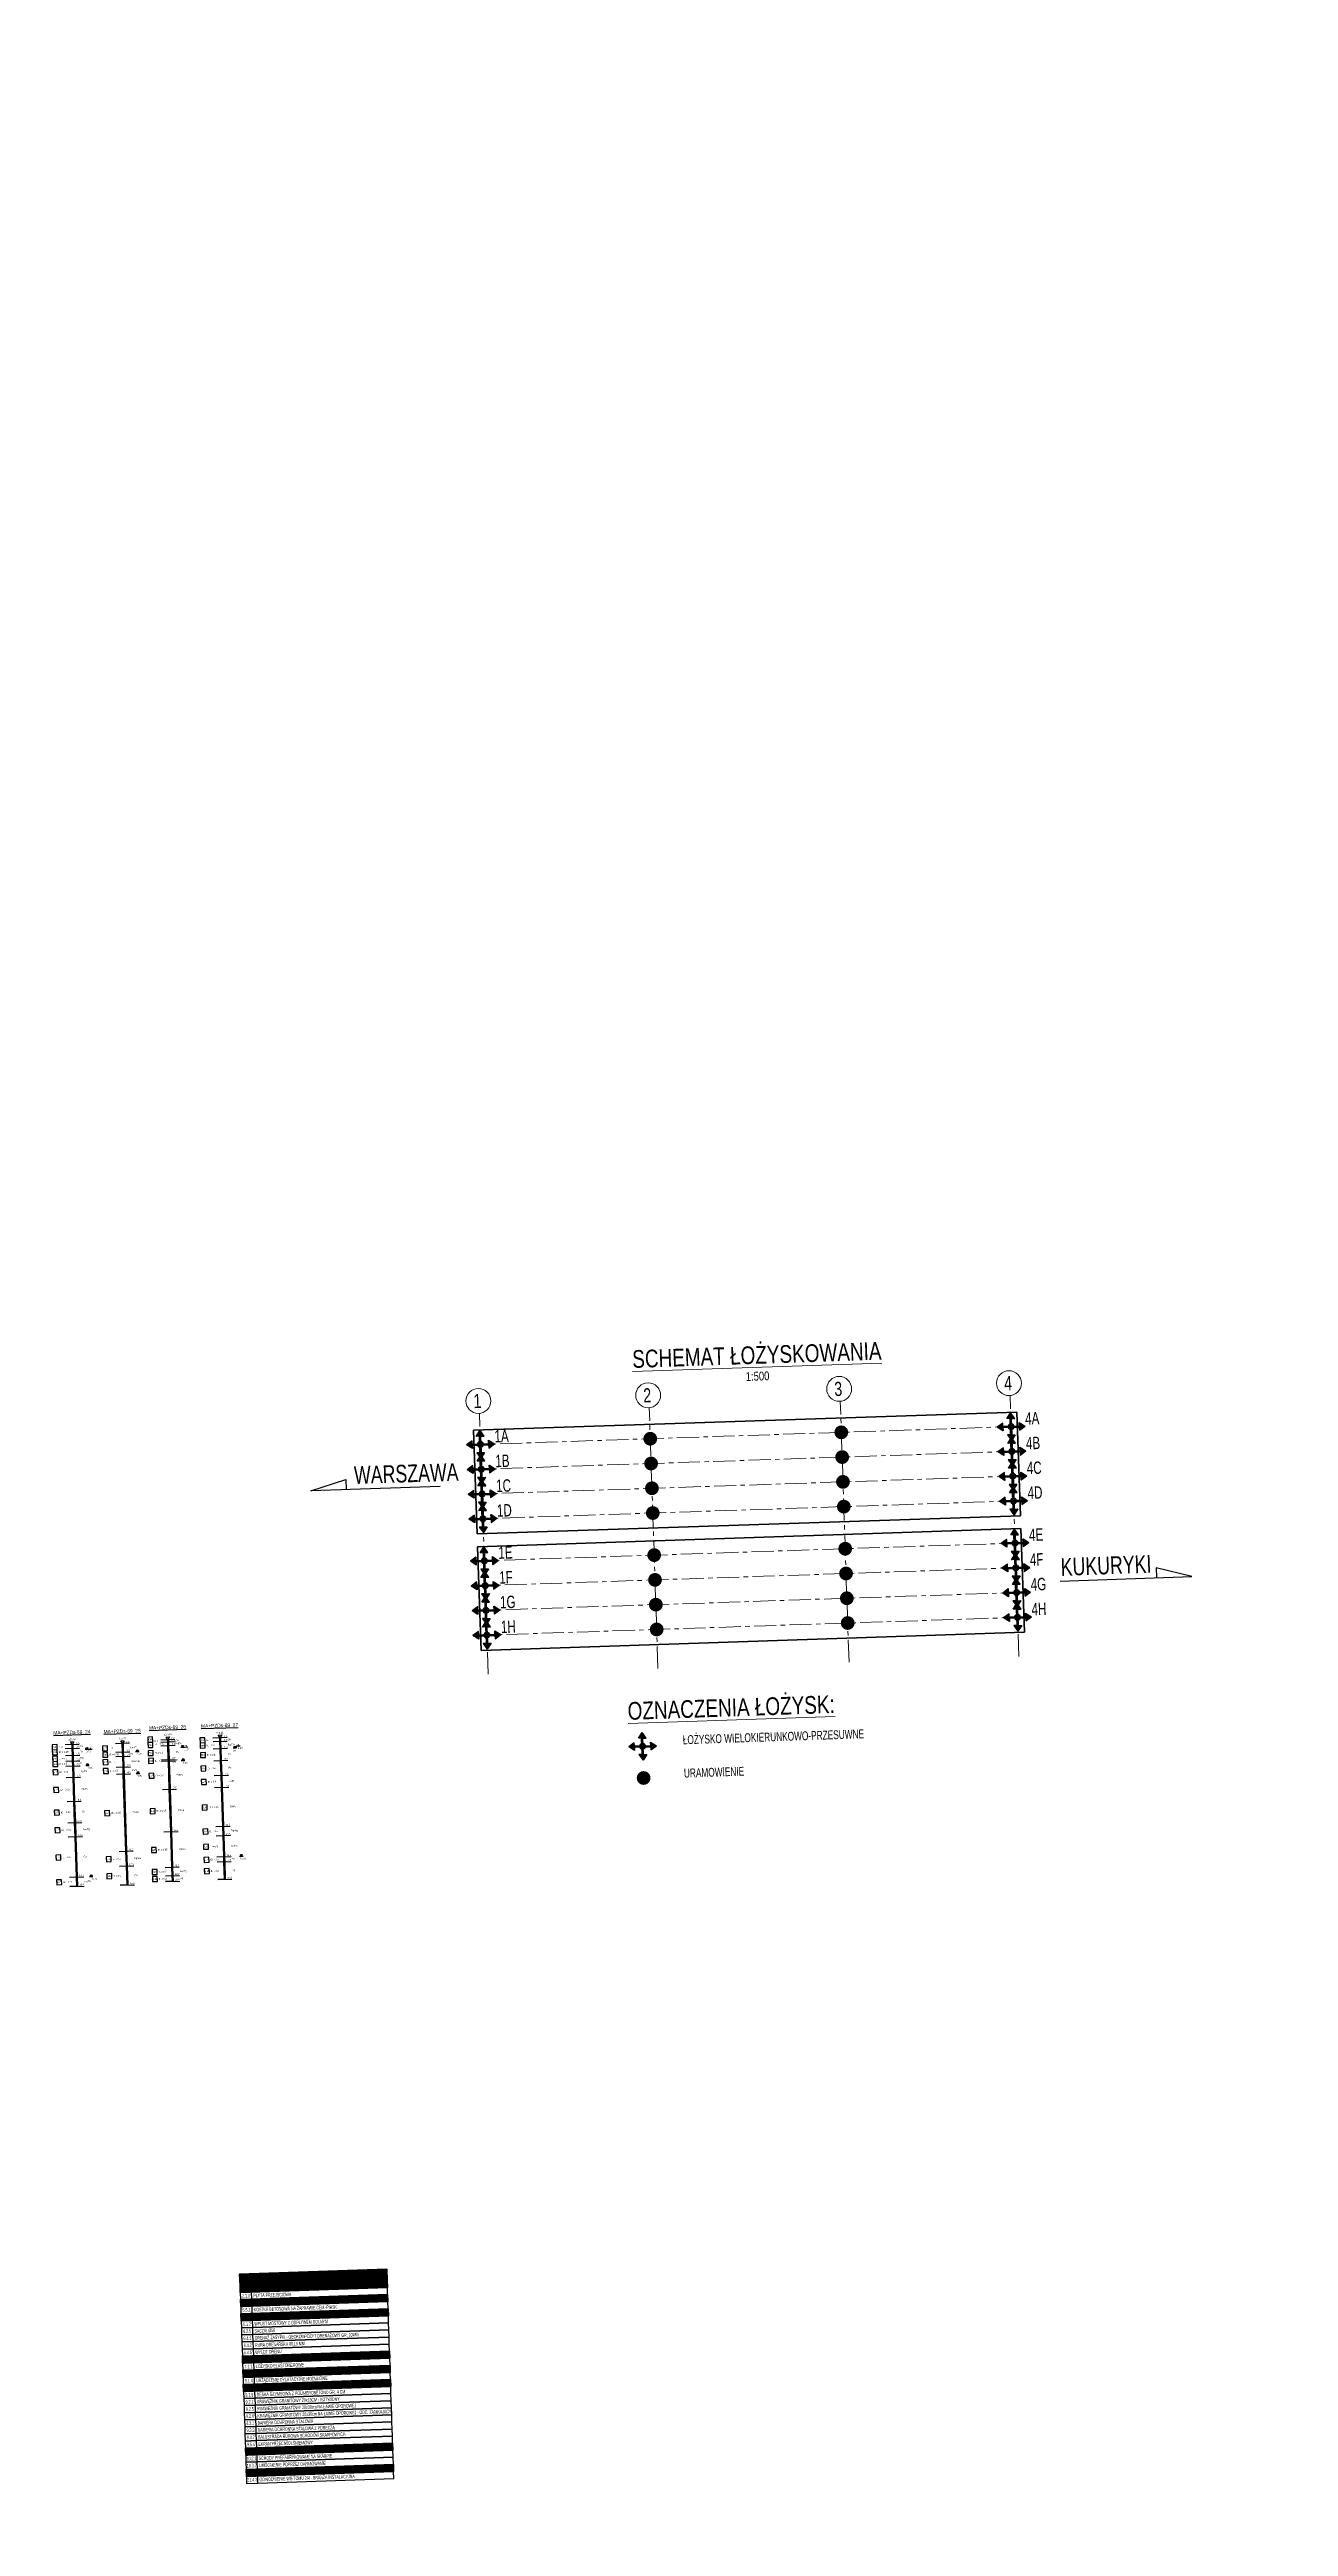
# Model space of a CAD drawing. Header units: metres. Extents: x 8395712 to 9795150, y 4166577 to 5794892.
# Drawn here: x 8418230 to 8418405, y 5772500 to 5772849.8 of the extents above; entities that cross this region are included whole.
import ezdxf
from ezdxf.enums import TextEntityAlignment as Align

# ---------------------------------------------------------------- set-up
doc = ezdxf.new("R2010")
doc.units = ezdxf.units.M
doc.linetypes.add('CENTER', pattern=[2, 1.25, -0.25, 0.25, -0.25])
for name, color, linetype in [('0-T', 7, 'Continuous'), ('00FunGeo-L', 7, 'Continuous'), ('00FunGeo-T', 7, 'Continuous'), ('00RysOpi-T', 2, 'Continuous'), ('AII_M_opis', 1, 'Continuous'), ('AII_M_osie główne', 8, 'CENTER'), ('AII_opis', 1, 'Continuous')]:
    doc.layers.add(name, color=color, linetype=linetype)
for name, color, linetype, lineweight in [('AII_M_konstrukcja 0.35', 2, 'Continuous', 35), ('AII_M_legenda', 1, 'Continuous', 25), ('AII_M_odwodnienie', 8, 'Continuous', 9), ('AII_M_opisy', 1, 'Continuous', 25), ('AII_M_opisy wymiary', 1, 'Continuous', 25), ('AII_M_osie', 9, 'CENTER', 18), ('AII_M_wymiary', 1, 'Continuous', 25)]:
    doc.layers.add(name, color=color, linetype=linetype, lineweight=lineweight)
doc.styles.add('AII_norm.', font='CDMSIMPL.shx', dxfattribs={"width": 0.75, "bigfont": 'CDMBIGPL.shx'})
doc.styles.add('CDMSTYLE', font='CDMSIMPL.shx', dxfattribs={"width": 0.7, "bigfont": 'CDMBIGPL.shx'})

# ---------------------------------------------------------------- blocks, each defined once
blk = doc.blocks.new('Lozyska - WKP')
h = blk.add_hatch(color=256)
h.paths.add_polyline_path([(-0.231, -0.11), (-0.231, -0.019), (-0.231, 0.019), (-0.231, 0.11), (-0.393, 0)])
h.paths.add_polyline_path([(-0.231, -0.019), (0.231, -0.019), (0.231, 0.019), (-0.231, 0.019)])
h.paths.add_polyline_path([(0.231, -0.11), (0.393, 0), (0.231, 0.11), (0.231, 0.019), (0.231, -0.019)])
h = blk.add_hatch(color=256)
h.paths.add_polyline_path([(0, -0.393), (0.11, -0.231), (0.019, -0.231), (-0.019, -0.231), (-0.11, -0.231)])
h.paths.add_polyline_path([(-0.019, -0.231), (0.019, -0.231), (0.019, 0.231), (-0.019, 0.231)])
h.paths.add_polyline_path([(-0.11, 0.231), (-0.019, 0.231), (0.019, 0.231), (0.11, 0.231), (0, 0.393)])
h = blk.add_hatch(color=256)
h.paths.add_polyline_path([(0.042, 0.091, 0.488301), (-0.098, 0.019), (0.009, 0.019)])
h.paths.add_polyline_path([(-0.009, -0.019), (-0.098, -0.019, 0.240389), (-0.042, -0.091)])
h.paths.add_polyline_path([(0.098, -0.019), (-0.009, -0.019), (-0.042, -0.091, 0.488302)])
h.paths.add_polyline_path([(0.042, 0.091), (0.009, 0.019), (0.098, 0.019, 0.240389)])
for p, q in [((-0.231, 0.11), (-0.393, 0)), ((-0.231, 0.019), (-0.231, 0.11)), ((-0.231, 0.019), (0.231, 0.019)), ((-0.231, 0.019), (-0.231, -0.019)), ((-0.11, 0.231), (0, 0.393)), ((-0.019, 0.231), (-0.11, 0.231)), ((-0.019, -0.231), (-0.019, 0.231)), ((-0.019, 0.231), (0.019, 0.231)), ((0.11, 0.231), (0, 0.393)), ((0.019, -0.231), (0.019, 0.231)), ((0.019, 0.231), (0.11, 0.231)), ((0.231, 0.019), (0.231, 0.11)), ((0.231, 0.11), (0.393, 0)), ((0.231, 0.019), (0.231, -0.019)), ((-0.231, -0.11), (-0.393, 0)), ((-0.231, -0.019), (0.231, -0.019)), ((-0.231, -0.019), (-0.231, -0.11)), ((-0.019, -0.231), (-0.11, -0.231)), ((-0.11, -0.231), (0, -0.393)), ((-0.019, -0.231), (0.019, -0.231)), ((0.11, -0.231), (0, -0.393)), ((0.019, -0.231), (0.11, -0.231)), ((0.231, -0.11), (0.393, 0)), ((0.231, -0.019), (0.231, -0.11))]:
    blk.add_line(p, q)
blk = doc.blocks.new('OpiLeg02')
at = {"layer": 'AII_M_legenda', "linetype": 'Continuous', "lineweight": 25}
h = blk.add_hatch(dxfattribs=at)
h.set_pattern_fill('ANSI37', color=254, scale=0.04)
h.set_pattern_definition([(45, (-232.66827, -46.22293), (-0.08980256, 0.08980256), []), (135, (-232.66827, -46.22293), (-0.08980256, -0.08980256), [])])
h.paths.add_polyline_path([(0, 0), (104, 0), (104, 8), (0, 8)])
at = {"layer": 'AII_M_legenda', "color": 2, "linetype": 'Continuous', "lineweight": 35}
blk.add_lwpolyline([(0, 0), (104, 0), (104, 8), (0, 8)], close=True, dxfattribs=at)
at = {"layer": 'AII_M_legenda', "color": 3, "linetype": 'Continuous', "lineweight": -2, "style": 'CDMSTYLE', "width": 0.6}
blk.add_attdef('NAGŁÓWEK', text='', height=4, dxfattribs=at).set_placement((4, 4), align=Align.MIDDLE_LEFT)
blk = doc.blocks.new('OpiLeg03')
at = {"layer": 'AII_M_legenda', "linetype": 'Continuous', "lineweight": 25}
h = blk.add_hatch(dxfattribs=at)
h.set_pattern_fill('ANSI37', color=254, scale=0.03)
h.paths.add_polyline_path([(0, -5), (104, -5), (104, 0), (0, 0)])
at = {"layer": 'AII_M_legenda', "color": 0, "linetype": 'Continuous'}
blk.add_line((8, 0), (8, -5), dxfattribs=at)
at = {"layer": 'AII_M_legenda', "color": 2, "linetype": 'Continuous', "lineweight": 35}
blk.add_lwpolyline([(0, -5), (104, -5), (104, 0), (0, 0)], close=True, dxfattribs=at)
at = {"layer": 'AII_M_legenda', "color": 9, "linetype": 'Continuous', "lineweight": 25, "style": 'CDMSTYLE', "width": 0.7, "flags": 1}
for tag, p in [('SPECYF', (-25.6, -4.3)), ('ID', (-14.6, -4.3)), ('BAZA', (-7.9, -4.3))]:
    blk.add_attdef(tag, p, '', height=2, dxfattribs=at)
at = {"layer": 'AII_M_legenda', "color": 1, "linetype": 'Continuous', "lineweight": -2, "style": 'CDMSTYLE', "width": 0.6}
blk.add_attdef('NR', text='', height=2.5, dxfattribs=at).set_placement((4, -2.5), align=Align.MIDDLE)
blk.add_attdef('NAZWAPOL', text='', height=2.5, dxfattribs=at).set_placement((9.2, -2.5), align=Align.MIDDLE_LEFT)
blk = doc.blocks.new('OpiLeg01')
at = {"layer": 'AII_M_legenda', "color": 0, "linetype": 'Continuous'}
blk.add_lwpolyline([(0, -5), (8, -5), (8, 0), (0, 0)], close=True, dxfattribs=at)
blk.add_lwpolyline([(8, -5), (104, -5), (104, 0), (8, 0)], dxfattribs=at)
at = {"layer": 'AII_M_legenda', "color": 9, "linetype": 'Continuous', "lineweight": 25, "style": 'CDMSTYLE', "width": 0.7, "flags": 1}
for tag, p in [('SPECYF', (-25.6, -4.3)), ('ID', (-14.6, -4.3)), ('BAZA', (-7.9, -4.3))]:
    blk.add_attdef(tag, p, '', height=2, dxfattribs=at)
at = {"layer": 'AII_M_legenda', "linetype": 'Continuous', "lineweight": -2, "style": 'CDMSTYLE', "width": 0.6}
blk.add_attdef('NR', text='', height=2.5, dxfattribs=at).set_placement((4, -2.5), align=Align.MIDDLE)
blk.add_attdef('NAZWAPOL', text='', height=2.5, dxfattribs=at).set_placement((9.2, -2.5), align=Align.MIDDLE_LEFT)
blk = doc.blocks.new('POZ_ODW_G')
at = {"layer": '0-T', "color": 6, "linetype": 'Continuous', "lineweight": 25, "flags": 128}
blk.add_lwpolyline([(3.2, 5), (0, 0), (-3.1, 5)], close=True, dxfattribs=at)
blk = doc.blocks.new('00BstOdwiert')
at = {"color": 3, "linetype": 'Continuous', "lineweight": 25, "style": 'CDMSTYLE', "width": 0.85}
blk.add_attdef('NUMER', text='', height=5, dxfattribs=at).set_placement((0, 15), align=Align.CENTER)
at = {"color": 0, "linetype": 'Continuous', "lineweight": 25, "style": 'CDMSTYLE', "width": 0.85, "flags": 1}
for tag, p in [('JEDRYSODW', (0, 4.5)), ('IDODW', (0, 9))]:
    blk.add_attdef(tag, text='', height=2.5, dxfattribs=at).set_placement(p, align=Align.CENTER)
blk = doc.blocks.new('ODW_POZ_N')
at = {"layer": '0-T', "color": 0, "linetype": 'Continuous', "lineweight": 25}
blk.add_line((-5, 0), (0, 0), dxfattribs=at)
at = {"layer": '0-T', "color": 6, "linetype": 'Continuous', "lineweight": 25, "flags": 128}
blk.add_lwpolyline([(-3.8, 2.2), (-1.1, 2.2), (-2.5, 0)], close=True, dxfattribs=at)
at = {"layer": '0-T', "color": 0, "linetype": 'Continuous', "lineweight": 25, "style": 'CDMSTYLE', "width": 0.85}
blk.add_attdef('00.0', text='', height=2.5, dxfattribs=at).set_placement((-1.5, -4.6), align=Align.RIGHT)
blk = doc.blocks.new('ODW_POZ_U')
at = {"layer": '0-T', "linetype": 'Continuous'}
blk.add_hatch(color=9, dxfattribs=at).paths.add_polyline_path([(1.2, 2.2), (2.5, 0), (3.9, 2.2)])
at = {"layer": '0-T', "color": 0, "linetype": 'Continuous'}
blk.add_line((0, 0), (5, 0), dxfattribs=at)
at = {"layer": '0-T', "color": 0, "linetype": 'Continuous', "style": 'CDMSTYLE', "width": 0.85}
blk.add_attdef('00.0', (1.5, -4.5), '', height=2.5, dxfattribs=at)
blk = doc.blocks.new('odwiert_24')
at = {"layer": '00FunGeo-T', "color": 6, "lineweight": 25, "elevation": 0}
for points in [[(-2.84, -0.6), (-2.14, -0.6), (-2.14, 0.1), (-2.84, 0.1)], [(-2.84, -2.25), (-2.14, -2.25), (-2.14, -1.55), (-2.84, -1.55)], [(-2.84, -3), (-2.14, -3), (-2.14, -2.3), (-2.84, -2.3)], [(-2.84, -4.15), (-2.14, -4.15), (-2.14, -3.45), (-2.84, -3.45)], [(-2.84, -1.35), (-2.14, -1.35), (-2.14, -0.65), (-2.84, -0.65)], [(-2.84, -6.65), (-2.14, -6.65), (-2.14, -5.95), (-2.84, -5.95)], [(-2.84, -9.85), (-2.14, -9.85), (-2.14, -9.15), (-2.84, -9.15)], [(-2.84, -12.35), (-2.14, -12.35), (-2.14, -11.65), (-2.84, -11.65)], [(-2.84, -16.2), (-2.14, -16.2), (-2.14, -15.5), (-2.84, -15.5)], [(-2.84, -19.7), (-2.14, -19.7), (-2.14, -19), (-2.84, -19)]]:
    blk.add_lwpolyline(points, close=True, dxfattribs=at)
for points in [[(1, 0), (-1, 0)], [(-0.08, 0), (-0.08, -0.5)], [(0.07, 0), (0.07, -0.5)], [(-1, -0.5), (1, -0.5)], [(-1, -1.5), (1, -1.5)], [(-1, -2.3), (1, -2.3)], [(-1, -3), (1, -3)], [(-0.08, -1.5), (-0.08, -2.3)], [(-0.08, -2.3), (-0.08, -3)], [(-0.08, -3), (-0.08, -4.6)], [(-0.08, -0.5), (-0.08, -1.5)], [(0.07, -0.5), (0.07, -1.5)], [(0.07, -1.5), (0.07, -2.3)], [(0.07, -2.3), (0.07, -3)], [(0.07, -3), (0.07, -4.6)], [(-1, -4.6), (1, -4.6)], [(-0.08, -4.6), (-0.08, -8)], [(0.07, -4.6), (0.07, -8)], [(-1, -8), (1, -8)], [(-0.08, -8), (-0.08, -11)], [(0.07, -8), (0.07, -11)], [(-1, -11), (1, -11)], [(-1, -13), (1, -13)], [(-0.08, -11), (-0.08, -13)], [(-0.08, -13), (-0.08, -18.7)], [(0.07, -11), (0.07, -13)], [(0.07, -13), (0.07, -18.7)], [(-1, -18.7), (1, -18.7)], [(-1, -20), (1, -20)], [(0, -20), (-1, -20)], [(-0.08, -18.7), (-0.08, -20)], [(0.07, -18.7), (0.07, -20)]]:
    blk.add_lwpolyline(points, dxfattribs=at)
at = {"layer": '00FunGeo-T', "color": 6, "lineweight": 25}
ref = blk.add_blockref('00BstOdwiert', (0, 0), dxfattribs=dict(at, xscale=0.09999999999999999, yscale=0.09999999999999999, zscale=0.09999999999999999))
ref.add_attrib('NUMER', '%%uMA+PZDs-69_24', dxfattribs={"layer": '00FunGeo-L', "color": 6, "linetype": 'Continuous', "lineweight": 25, "height": 0.5, "style": 'CDMSTYLE', "width": 0.85}).set_placement((0, 1.5), align=Align.CENTER)
for name, p, xscale, yscale, zscale in [('POZ_ODW_G', (0, 0), 0.08000000000000002, 0.08000000000000002, 0.08000000000000002), ('ODW_POZ_U', (2.3, -0.7), 0.09999999999999999, 0.09999999999999999, 0.09999999999999999)]:
    blk.add_blockref(name, p, dxfattribs=dict(at, xscale=xscale, yscale=yscale, zscale=zscale))
ref = blk.add_blockref('ODW_POZ_N', (2.3, -0.7), dxfattribs=dict(at, xscale=0.09999999999999999, yscale=0.09999999999999999, zscale=0.09999999999999999))
ref.add_attrib('00.0', '0.70', dxfattribs={"layer": '0-T', "color": 0, "linetype": 'Continuous', "lineweight": 25, "height": 0.25, "style": 'CDMSTYLE', "width": 0.85}).set_placement((2.59, -1.16), align=Align.RIGHT)
ref = blk.add_blockref('ODW_POZ_N', (2.3, -3), dxfattribs=dict(at, xscale=0.09999999999999999, yscale=0.09999999999999999, zscale=0.09999999999999999))
ref.add_attrib('00.0', '3.00', dxfattribs={"layer": '0-T', "color": 0, "linetype": 'Continuous', "lineweight": 25, "height": 0.25, "style": 'CDMSTYLE', "width": 0.85}).set_placement((2.81, -3.46), align=Align.RIGHT)
ref = blk.add_blockref('ODW_POZ_N', (2.3, -18.7), dxfattribs=dict(at, xscale=0.09999999999999999, yscale=0.09999999999999999, zscale=0.09999999999999999))
ref.add_attrib('00.0', '18.70', dxfattribs={"layer": '0-T', "color": 0, "linetype": 'Continuous', "lineweight": 25, "height": 0.25, "style": 'CDMSTYLE', "width": 0.85}).set_placement((2.86, -19.16), align=Align.RIGHT)
at = {"layer": '00FunGeo-T', "color": 6, "lineweight": 25, "style": 'CDMSTYLE', "width": 0.8}
blk.add_text('153.84', height=0.25, dxfattribs=at).set_placement((0, 0.6), align=Align.CENTER)
for s, p in [('0.0', (1, 0.06)), ('0.5', (1, -0.42)), ('2.3', (1, -2.22)), ('3.0', (1, -2.92)), ('1.5', (1, -1.42)), ('4.6', (1, -4.52)), ('8.0', (1, -7.92)), ('11.0', (1, -10.92)), ('13.0', (1, -12.92)), ('20.0', (1, -19.92)), ('18.7', (1, -18.62))]:
    blk.add_text(s, height=0.25, dxfattribs=at).set_placement(p, align=Align.RIGHT)
for s, p in [('Rmh2', (-2.49, -1.9)), ('Rmh2', (-2.49, -2.65)), ('Rp1', (-2.49, -1)), ('Gb', (-2.49, -0.25)), ('GLF2', (-2.49, -3.8)), ('GLF3', (-2.49, -6.3)), ('GLF3', (-2.49, -9.5)), ('GLF3', (-2.49, -12)), ('GLM2', (-2.49, -15.85)), ('GLF2', (-2.49, -19.35))]:
    blk.add_text(s, height=0.25, dxfattribs=at).set_placement(p, align=Align.MIDDLE)
for s, p in [('IL = -', (-1.93, -0.25)), ('ID = 0.35', (-1.93, -1)), ('IL = 0.5', (-1.93, -1.9)), ('IL = 0.5', (-1.93, -2.65)), ('Gb', (1.07, -0.25)), ('Ps', (1.07, -1)), ('Pip', (1.07, -1.9)), ('Pi', (1.07, -2.65)), ('ID = 0.4', (-1.93, -3.8)), ('ID = 0.65', (-1.93, -6.3)), ('Pd/Ps', (1.07, -3.8)), ('Pd/Ps', (1.07, -6.3)), ('ID = 0.65', (-1.93, -9.5)), ('Pd', (1.07, -9.5)), ('ID = 0.65', (-1.93, -12)), ('Pd//Pg', (1.07, -12)), ('IL = 0.5', (-1.93, -15.85)), ('Gp', (1.07, -15.85)), ('ID = 0.4', (-1.93, -19.35)), ('Pd/Ps', (1.07, -19.35))]:
    blk.add_text(s, height=0.25, dxfattribs=at).set_placement(p, align=Align.MIDDLE_LEFT)
blk = doc.blocks.new('odwiert_25')
at = {"layer": '00FunGeo-T', "color": 6, "lineweight": 25, "elevation": 0}
for points in [[(1, 0), (-1, 0)], [(-0.08, 0), (-0.08, -1.2)], [(0.07, 0), (0.07, -1.2)], [(-1, -1.2), (1, -1.2)], [(-1, -1.8), (1, -1.8)], [(-1, -3.3), (1, -3.3)], [(-0.08, -1.2), (-0.08, -1.8)], [(-0.08, -1.8), (-0.08, -3.3)], [(-0.08, -3.3), (-0.08, -4.3)], [(0.07, -1.2), (0.07, -1.8)], [(0.07, -1.8), (0.07, -3.3)], [(0.07, -3.3), (0.07, -4.3)], [(-1, -4.3), (1, -4.3)], [(-0.08, -4.3), (-0.08, -15.2)], [(0.07, -4.3), (0.07, -15.2)], [(-1, -15.2), (1, -15.2)], [(-1, -17.3), (1, -17.3)], [(-0.08, -15.2), (-0.08, -17.3)], [(-0.08, -17.3), (-0.08, -20)], [(0.07, -15.2), (0.07, -17.3)], [(0.07, -17.3), (0.07, -20)], [(-1, -20), (1, -20)], [(0, -20), (-1, -20)]]:
    blk.add_lwpolyline(points, dxfattribs=at)
for points in [[(-2.84, -0.95), (-2.14, -0.95), (-2.14, -0.25), (-2.84, -0.25)], [(-2.84, -1.85), (-2.14, -1.85), (-2.14, -1.15), (-2.84, -1.15)], [(-2.84, -2.9), (-2.14, -2.9), (-2.14, -2.2), (-2.84, -2.2)], [(-2.84, -4.15), (-2.14, -4.15), (-2.14, -3.45), (-2.84, -3.45)], [(-2.84, -10.1), (-2.14, -10.1), (-2.14, -9.4), (-2.84, -9.4)], [(-2.84, -16.6), (-2.14, -16.6), (-2.14, -15.9), (-2.84, -15.9)], [(-2.84, -19), (-2.14, -19), (-2.14, -18.3), (-2.84, -18.3)]]:
    blk.add_lwpolyline(points, close=True, dxfattribs=at)
at = {"layer": '00FunGeo-T', "color": 6, "lineweight": 25}
ref = blk.add_blockref('00BstOdwiert', (0, 0), dxfattribs=dict(at, xscale=0.09999999999999999, yscale=0.09999999999999999, zscale=0.09999999999999999))
ref.add_attrib('NUMER', '%%uMA+PZDs-69_25', dxfattribs={"layer": '00FunGeo-L', "color": 6, "linetype": 'Continuous', "lineweight": 25, "height": 0.5, "style": 'CDMSTYLE', "width": 0.85}).set_placement((0, 1.5), align=Align.CENTER)
at = {"layer": '00FunGeo-T', "color": 6, "lineweight": 25, "xscale": 0.08000000000000002, "yscale": 0.08000000000000002, "zscale": 0.08000000000000002}
blk.add_blockref('POZ_ODW_G', (0, 0), dxfattribs=at)
at = {"layer": '00FunGeo-T', "color": 6, "lineweight": 25}
ref = blk.add_blockref('ODW_POZ_N', (2.3, -1.2), dxfattribs=dict(at, xscale=0.09999999999999999, yscale=0.09999999999999999, zscale=0.09999999999999999))
ref.add_attrib('00.0', '1.20', dxfattribs={"layer": '0-T', "color": 0, "linetype": 'Continuous', "lineweight": 25, "height": 0.25, "style": 'CDMSTYLE', "width": 0.85}).set_placement((2.69, -1.66), align=Align.RIGHT)
ref = blk.add_blockref('ODW_POZ_N', (2.3, -4.3), dxfattribs=dict(at, xscale=0.09999999999999999, yscale=0.09999999999999999, zscale=0.09999999999999999))
ref.add_attrib('00.0', '4.30', dxfattribs={"layer": '0-T', "color": 0, "linetype": 'Continuous', "lineweight": 25, "height": 0.25, "style": 'CDMSTYLE', "width": 0.85}).set_placement((2.58, -4.76), align=Align.RIGHT)
at = {"layer": '00FunGeo-T', "color": 6, "lineweight": 25, "style": 'CDMSTYLE', "width": 0.8}
blk.add_text('153.77', height=0.25, dxfattribs=at).set_placement((0, 0.6), align=Align.CENTER)
for s, p in [('0.0', (1, 0.06)), ('3.3', (1, -3.22)), ('1.2', (1, -1.12)), ('1.8', (1, -1.72)), ('4.3', (1, -4.22)), ('15.2', (1, -15.12)), ('17.3', (1, -17.22)), ('20.0', (1, -19.92))]:
    blk.add_text(s, height=0.25, dxfattribs=at).set_placement(p, align=Align.RIGHT)
for s, p in [('Nmp', (-2.49, -2.55)), ('Rp1', (-2.49, -1.5)), ('OT', (-2.49, -0.6)), ('Rmh2', (-2.49, -3.8)), ('GLF3', (-2.49, -9.75)), ('GLM2', (-2.49, -16.25)), ('GLM3', (-2.49, -18.65))]:
    blk.add_text(s, height=0.25, dxfattribs=at).set_placement(p, align=Align.MIDDLE)
for s, p in [('IL = -', (-1.93, -0.6)), ('ID = 0.35', (-1.93, -1.5)), ('IL = -', (-1.93, -2.55)), ('Nm//T', (1.07, -0.6)), ('Ps', (1.07, -1.5)), ('Nmp/Pip', (1.07, -2.55)), ('IL = 0.5', (-1.93, -3.8)), ('Pi/Pip', (1.07, -3.8)), ('ID = 0.65', (-1.93, -9.75)), ('Pd/Ps', (1.07, -9.75)), ('IL = 0.5', (-1.93, -16.25)), ('Gp/Pg', (1.07, -16.25)), ('IL = 0.2', (-1.93, -18.65)), ('Gp', (1.07, -18.65))]:
    blk.add_text(s, height=0.25, dxfattribs=at).set_placement(p, align=Align.MIDDLE_LEFT)
blk = doc.blocks.new('odwiert_26')
at = {"layer": '00FunGeo-T', "color": 6, "elevation": 0}
for points in [[(-2.84, -0.22), (-2.14, -0.22), (-2.14, 0.48), (-2.84, 0.48)], [(-2.84, -1.01), (-2.14, -1.01), (-2.14, -0.31), (-2.84, -0.31)], [(-2.84, -2.15), (-2.14, -2.15), (-2.14, -1.45), (-2.84, -1.45)], [(-2.84, -3.25), (-2.14, -3.25), (-2.14, -2.55), (-2.84, -2.55)], [(-2.84, -5.35), (-2.14, -5.35), (-2.14, -4.65), (-2.84, -4.65)], [(-2.84, -10.35), (-2.14, -10.35), (-2.14, -9.65), (-2.84, -9.65)], [(-2.84, -15.85), (-2.14, -15.85), (-2.14, -15.15), (-2.84, -15.15)], [(-2.84, -18.95), (-2.14, -18.95), (-2.14, -18.25), (-2.84, -18.25)], [(-2.84, -19.95), (-2.14, -19.95), (-2.14, -19.25), (-2.84, -19.25)]]:
    blk.add_lwpolyline(points, close=True, dxfattribs=at)
for points in [[(1, 0), (-1, 0)], [(-0.08, 0), (-0.08, -0.3)], [(0.07, 0), (0.07, -0.3)], [(-1, -0.3), (1, -0.3)], [(-1, -0.8), (1, -0.8)], [(-1, -2.8), (1, -2.8)], [(-1, -3), (1, -3)], [(-0.08, -0.3), (-0.08, -0.8)], [(-0.08, -0.8), (-0.08, -2.8)], [(-0.08, -2.8), (-0.08, -3)], [(-0.08, -3), (-0.08, -7)], [(0.07, -0.3), (0.07, -0.8)], [(0.07, -0.8), (0.07, -2.8)], [(0.07, -2.8), (0.07, -3)], [(0.07, -3), (0.07, -7)], [(-1, -7), (1, -7)], [(-0.08, -7), (-0.08, -13)], [(0.07, -7), (0.07, -13)], [(-1, -13), (1, -13)], [(-0.08, -13), (-0.08, -18)], [(0.07, -13), (0.07, -18)], [(-1, -18), (1, -18)], [(-1, -19.2), (1, -19.2)], [(-1, -20), (1, -20)], [(0, -20), (-1, -20)], [(-0.08, -18), (-0.08, -19.2)], [(-0.08, -19.2), (-0.08, -20)], [(0.07, -18), (0.07, -19.2)], [(0.07, -19.2), (0.07, -20)]]:
    blk.add_lwpolyline(points, dxfattribs=at)
at = {"layer": '00FunGeo-T', "color": 6}
ref = blk.add_blockref('00BstOdwiert', (0, 0), dxfattribs=dict(at, xscale=0.09999999999999999, yscale=0.09999999999999999, zscale=0.09999999999999999))
ref.add_attrib('NUMER', '%%uMA+PZDs-69_26', dxfattribs={"layer": '00FunGeo-L', "color": 6, "linetype": 'Continuous', "lineweight": 25, "height": 0.5, "style": 'CDMSTYLE', "width": 0.85}).set_placement((0, 1.5), align=Align.CENTER)
for name, p, xscale, yscale, zscale in [('POZ_ODW_G', (0, 0), 0.08000000000000002, 0.08000000000000002, 0.08000000000000002), ('ODW_POZ_U', (2.3, -1.1), 0.09999999999999999, 0.09999999999999999, 0.09999999999999999)]:
    blk.add_blockref(name, p, dxfattribs=dict(at, xscale=xscale, yscale=yscale, zscale=zscale))
ref = blk.add_blockref('ODW_POZ_N', (2.3, -1.1), dxfattribs=dict(at, xscale=0.09999999999999999, yscale=0.09999999999999999, zscale=0.09999999999999999))
ref.add_attrib('00.0', '1.10', dxfattribs={"layer": '0-T', "color": 0, "linetype": 'Continuous', "lineweight": 25, "height": 0.25, "style": 'CDMSTYLE', "width": 0.85}).set_placement((2.89, -1.56), align=Align.RIGHT)
ref = blk.add_blockref('ODW_POZ_N', (2.3, -3), dxfattribs=dict(at, xscale=0.09999999999999999, yscale=0.09999999999999999, zscale=0.09999999999999999))
ref.add_attrib('00.0', '3.00', dxfattribs={"layer": '0-T', "color": 0, "linetype": 'Continuous', "lineweight": 25, "height": 0.25, "style": 'CDMSTYLE', "width": 0.85}).set_placement((2.67, -3.46), align=Align.RIGHT)
at = {"layer": '00FunGeo-T', "color": 6, "style": 'CDMSTYLE', "width": 0.8}
for s, p in [('Gb', (-2.49, 0.13)), ('Rmh3', (-2.49, -2.9)), ('Rp1', (-2.49, -0.66)), ('Rp2', (-2.49, -1.8)), ('GLF2', (-2.49, -5)), ('GLF3', (-2.49, -10)), ('GLF3', (-2.49, -15.5)), ('GLM3', (-2.49, -18.6)), ('GLM3', (-2.49, -19.6))]:
    blk.add_text(s, height=0.25, dxfattribs=at).set_placement(p, align=Align.MIDDLE)
blk.add_text('154.09', height=0.25, dxfattribs=at).set_placement((0, 0.6), align=Align.CENTER)
for s, p in [('0.0', (1, 0.06)), ('0.3', (1, -0.22)), ('0.8', (1, -0.72)), ('2.8', (1, -2.72)), ('3.0', (1, -3.29)), ('7.0', (1, -6.92)), ('13.0', (1, -12.92)), ('20.0', (1, -19.92)), ('18.0', (1, -17.92)), ('19.2', (1, -19.12))]:
    blk.add_text(s, height=0.25, dxfattribs=at).set_placement(p, align=Align.RIGHT)
for s, p in [('IL = -', (-1.93, -0.15)), ('ID = 0.35', (-1.93, -0.55)), ('ID = 0.4', (-1.93, -1.8)), ('IL = 0.2', (-1.93, -2.9)), ('Gb', (1.07, -0.15)), ('Pr/Po', (1.07, -0.55)), ('Ps', (1.07, -1.8)), ('Pi', (1.07, -2.9)), ('ID = 0.4', (-1.93, -5)), ('Pd/Ps', (1.07, -5)), ('ID = 0.65', (-1.93, -10)), ('Pd/Ps', (1.07, -10)), ('ID = 0.65', (-1.93, -15.5)), ('Pd/Ps', (1.07, -15.5)), ('IL = 0.2', (-1.93, -18.6)), ('IL = 0.2', (-1.93, -19.6)), ('Gp/Pg', (1.07, -18.6)), ('Gp', (1.07, -19.6))]:
    blk.add_text(s, height=0.25, dxfattribs=at).set_placement(p, align=Align.MIDDLE_LEFT)
blk = doc.blocks.new('odwiert_27')
at = {"layer": '00FunGeo-T', "color": 6, "linetype": 'Continuous', "lineweight": 25, "elevation": 0}
for points in [[(-2.84, -0.6), (-2.14, -0.6), (-2.14, 0.1), (-2.84, 0.1)], [(-2.84, -1.35), (-2.14, -1.35), (-2.14, -0.65), (-2.84, -0.65)], [(-2.84, -2.7), (-2.14, -2.7), (-2.14, -2), (-2.84, -2)], [(-2.84, -4.6), (-2.14, -4.6), (-2.14, -3.9), (-2.84, -3.9)], [(-2.84, -6.5), (-2.14, -6.5), (-2.14, -5.8), (-2.84, -5.8)], [(-2.84, -10.1), (-2.14, -10.1), (-2.14, -9.4), (-2.84, -9.4)], [(-2.84, -13.5), (-2.14, -13.5), (-2.14, -12.8), (-2.84, -12.8)], [(-2.84, -15.65), (-2.14, -15.65), (-2.14, -14.95), (-2.84, -14.95)], [(-2.84, -17.5), (-2.14, -17.5), (-2.14, -16.8), (-2.84, -16.8)], [(-2.84, -19.1), (-2.14, -19.1), (-2.14, -18.4), (-2.84, -18.4)]]:
    blk.add_lwpolyline(points, close=True, dxfattribs=at)
for points in [[(1, 0), (-1, 0)], [(-0.08, 0), (-0.08, -0.5)], [(0.07, 0), (0.07, -0.5)], [(-1, -0.5), (1, -0.5)], [(-1, -1.5), (1, -1.5)], [(-1, -3.2), (1, -3.2)], [(-0.08, -0.5), (-0.08, -1.5)], [(-0.08, -1.5), (-0.08, -3.2)], [(-0.08, -3.2), (-0.08, -5.3)], [(0.07, -0.5), (0.07, -1.5)], [(0.07, -1.5), (0.07, -3.2)], [(0.07, -3.2), (0.07, -5.3)], [(2.3, -1.5), (2.3, -1.2)], [(-1, -5.3), (1, -5.3)], [(-0.08, -5.3), (-0.08, -7)], [(0.07, -5.3), (0.07, -7)], [(-1, -7), (1, -7)], [(-0.08, -7), (-0.08, -12.5)], [(0.07, -7), (0.07, -12.5)], [(-1, -12.5), (1, -12.5)], [(-1, -13.8), (1, -13.8)], [(-0.08, -12.5), (-0.08, -13.8)], [(-0.08, -13.8), (-0.08, -16.8)], [(0.07, -12.5), (0.07, -13.8)], [(0.07, -13.8), (0.07, -16.8)], [(-1, -16.8), (1, -16.8)], [(-0.08, -16.8), (-0.08, -17.5)], [(0.07, -16.8), (0.07, -17.5)], [(-1, -17.5), (1, -17.5)], [(-1, -20), (1, -20)], [(0, -20), (-1, -20)], [(-0.08, -17.5), (-0.08, -20)], [(0.07, -17.5), (0.07, -20)]]:
    blk.add_lwpolyline(points, dxfattribs=at)
at = {"layer": '00FunGeo-T', "color": 6, "linetype": 'ByBlock', "lineweight": 25}
ref = blk.add_blockref('00BstOdwiert', (0, 0), dxfattribs=dict(at, xscale=0.09999999999999999, yscale=0.09999999999999999, zscale=0.09999999999999999))
ref.add_attrib('NUMER', '%%uMA+PZDs-69_27', dxfattribs={"layer": '00FunGeo-L', "color": 6, "linetype": 'Continuous', "lineweight": 25, "height": 0.5, "style": 'CDMSTYLE', "width": 0.85}).set_placement((0, 1.5), align=Align.CENTER)
at = {"layer": '00FunGeo-T', "color": 6, "linetype": 'ByBlock', "lineweight": 25, "xscale": 0.08000000000000002, "yscale": 0.08000000000000002, "zscale": 0.08000000000000002}
blk.add_blockref('POZ_ODW_G', (0, 0), dxfattribs=at)
at = {"layer": '00FunGeo-T', "color": 6, "linetype": 'ByBlock', "lineweight": 25, "xscale": 0.09999999999999999, "yscale": 0.09999999999999999, "zscale": 0.09999999999999999}
for name, p, values in [('ODW_POZ_N', (2.3, -1.5), {'00.0': '1.50'}), ('ODW_POZ_U', (2.3, -1.2), {'00.0': '1.20'})]:
    blk.add_blockref(name, p, dxfattribs=at).add_auto_attribs(values)
at = {"layer": '00FunGeo-T', "color": 6, "linetype": 'ByBlock', "lineweight": 25}
ref = blk.add_blockref('ODW_POZ_N', (2.7, -16.8), dxfattribs=dict(at, xscale=0.09999999999999999, yscale=0.09999999999999999, zscale=0.09999999999999999))
ref.add_attrib('00.0', '16.80', dxfattribs={"layer": '0-T', "color": 0, "linetype": 'Continuous', "lineweight": 25, "height": 0.25, "style": 'CDMSTYLE', "width": 0.85}).set_placement((3.06, -17.26), align=Align.RIGHT)
at = {"layer": '00FunGeo-T', "color": 6, "linetype": 'Continuous', "lineweight": 25, "style": 'CDMSTYLE', "width": 0.8}
blk.add_text('154.11', height=0.25, dxfattribs=at).set_placement((0, 0.6), align=Align.CENTER)
for s, p in [('0.0', (1, 0.06)), ('0.5', (1, -0.42)), ('3.2', (1, -3.12)), ('1.5', (1, -1.42)), ('5.3', (1, -5.22)), ('7.0', (1, -6.92)), ('12.5', (1, -12.42)), ('13.8', (1, -13.72)), ('16.8', (1, -16.72)), ('17.5', (1, -17.42)), ('20.0', (1, -19.92))]:
    blk.add_text(s, height=0.25, dxfattribs=at).set_placement(p, align=Align.RIGHT)
for s, p in [('Rmh3', (-2.49, -1)), ('Rp2', (-2.49, -2.35)), ('Gb', (-2.49, -0.25)), ('GLF2', (-2.49, -4.25)), ('GLF2', (-2.49, -6.15)), ('GLF3', (-2.49, -9.75)), ('GLH2', (-2.49, -13.15)), ('GLM2', (-2.49, -15.3)), ('GLF2', (-2.49, -17.15)), ('GLM3', (-2.49, -18.75))]:
    blk.add_text(s, height=0.25, dxfattribs=at).set_placement(p, align=Align.MIDDLE)
for s, p in [('IL = -', (-1.93, -0.25)), ('IL = 0.2', (-1.93, -1)), ('ID = 0.4', (-1.93, -2.35)), ('Gb', (1.07, -0.25)), ('Pg//Ps', (1.07, -1)), ('Ps', (1.07, -2.35)), ('ID = 0.4', (-1.93, -4.25)), ('ID = 0.4', (-1.93, -6.15)), ('Pr', (1.07, -4.25)), ('Ps/Pr', (1.07, -6.15)), ('ID = 0.65', (-1.93, -9.75)), ('Pd/Ps', (1.07, -9.75)), ('IL = 0.5', (-1.93, -13.15)), ('Pip/Pg', (1.07, -13.15)), ('IL = 0.5', (-1.93, -15.3)), ('ID = 0.4', (-1.93, -17.15)), ('Gp/Pg', (1.07, -15.3)), ('Pd', (1.07, -17.15)), ('IL = 0.2', (-1.93, -18.75)), ('Gp', (1.07, -18.75))]:
    blk.add_text(s, height=0.25, dxfattribs=at).set_placement(p, align=Align.MIDDLE_LEFT)

msp = doc.modelspace()

# ---------------------------------------------------------------- linework, layer by layer
at = {"layer": 'AII_M_konstrukcja 0.35', "color": 1}
for p, q in [((8418289.9401, 5772654.808), (8418366.697, 5772657.382)), ((8418367.188, 5772642.7402), (8418366.697, 5772657.382)), ((8418290.4311, 5772640.1663), (8418289.9401, 5772654.808)), ((8418290.4311, 5772640.1663), (8418367.188, 5772642.7402)), ((8418290.4915, 5772638.3673), (8418367.2483, 5772640.9412)), ((8418367.7393, 5772626.2995), (8418367.2483, 5772640.9412)), ((8418290.9825, 5772623.7255), (8418290.4915, 5772638.3673)), ((8418290.9825, 5772623.7255), (8418367.7393, 5772626.2995))]:
    msp.add_line(p, q, dxfattribs=at)
at = {"layer": 'AII_M_opisy', "const_width": 1}
for points in [[(8418314.9943, 5772654.0766, 1), (8418314.7938, 5772653.1608, 1)], [(8418341.9791, 5772654.9815, 1), (8418341.7786, 5772654.0657, 1)], [(8418315.1116, 5772650.5786, 1), (8418314.9111, 5772649.6628, 1)], [(8418342.0964, 5772651.4835, 1), (8418341.8959, 5772650.5677, 1)], [(8418315.2289, 5772647.0805, 1), (8418315.0284, 5772646.1647, 1)], [(8418342.2137, 5772647.9854, 1), (8418342.0132, 5772647.0696, 1)], [(8418315.3462, 5772643.5825, 1), (8418315.1457, 5772642.6667, 1)], [(8418342.331, 5772644.4874, 1), (8418342.1305, 5772643.5716, 1)], [(8418315.5456, 5772637.6358, 1), (8418315.3451, 5772636.72, 1)], [(8418342.5304, 5772638.5407, 1), (8418342.3299, 5772637.6249, 1)], [(8418315.6629, 5772634.1378, 1), (8418315.4624, 5772633.222, 1)], [(8418342.6477, 5772635.0427, 1), (8418342.4472, 5772634.1269, 1)], [(8418315.7802, 5772630.6398, 1), (8418315.5797, 5772629.724, 1)], [(8418342.765, 5772631.5447, 1), (8418342.5645, 5772630.6289, 1)], [(8418315.8975, 5772627.1417, 1), (8418315.697, 5772626.2259, 1)], [(8418342.8823, 5772628.0466, 1), (8418342.6818, 5772627.1308, 1)], [(8418313.977, 5772606.1669, 1), (8418313.9386, 5772605.2302, 1)]]:
    msp.add_lwpolyline(points, format="xyb", close=True, dxfattribs=at)
at = {"layer": 'AII_M_opisy', "color": 1}
for points in [[(8418285.2055, 5772646.8865), (8418266.961, 5772646.2747), (8418271.9112, 5772647.8415), (8418271.9112, 5772647.8415), (8418271.9582, 5772646.4423)], [(8418372.791, 5772633.5213), (8418391.4133, 5772634.1458), (8418386.3692, 5772635.3774), (8418386.3692, 5772635.3774), (8418386.4162, 5772633.9782)]]:
    msp.add_lwpolyline(points, dxfattribs=at)
at = {"layer": 'AII_M_opisy wymiary', "color": 1, "linetype": 'ByBlock', "lineweight": 40}
msp.add_circle((8418171.8303, 5772432.124), 22459.4841, dxfattribs=at)
at = {"layer": 'AII_M_osie', "ltscale": 2.5}
for p, q in [((8418291.9959, 5772620.3585), (8418290.7605, 5772657.1994)), ((8418315.9824, 5772621.1629), (8418314.747, 5772658.0037)), ((8418342.9672, 5772622.0678), (8418341.7318, 5772658.9086)), ((8418366.9537, 5772622.8722), (8418365.7183, 5772659.713)), ((8418366.7649, 5772655.3581), (8418290.008, 5772652.7842)), ((8418366.8822, 5772651.8601), (8418290.1253, 5772649.2861)), ((8418366.9995, 5772648.362), (8418290.2426, 5772645.7881)), ((8418367.1168, 5772644.864), (8418290.3599, 5772642.2901)), ((8418367.3162, 5772638.9174), (8418290.5593, 5772636.3434)), ((8418367.4335, 5772635.4193), (8418290.6766, 5772632.8454)), ((8418367.5508, 5772631.9213), (8418290.7939, 5772629.3473)), ((8418367.6681, 5772628.4233), (8418290.9112, 5772625.8493))]:
    msp.add_line(p, q, dxfattribs=at)
at = {"layer": 'AII_M_osie główne', "color": 9, "linetype": 'ByBlock', "lineweight": 18}
for centre in [(8418290.6077, 5772658.9552), (8418314.5942, 5772659.7596), (8418341.579, 5772660.6645), (8418365.5655, 5772661.4689)]:
    msp.add_circle(centre, 1.76, dxfattribs=at)
at = {"layer": 'AII_M_wymiary', "linetype": 'Continuous', "lineweight": 25}
for p, q in [((8418365.7996, 5772657.2899), (8418365.9312, 5772653.366)), ((8418290.8417, 5772654.7763), (8418290.9733, 5772650.8524)), ((8418365.9169, 5772653.7919), (8418366.0485, 5772649.8679)), ((8418290.959, 5772651.2783), (8418291.0906, 5772647.3543)), ((8418366.0342, 5772650.2939), (8418366.1658, 5772646.3699)), ((8418291.0763, 5772647.7802), (8418291.2079, 5772643.8563)), ((8418366.1515, 5772646.7958), (8418366.2831, 5772642.8719)), ((8418291.1936, 5772644.2822), (8418291.3252, 5772640.3583)), ((8418366.3509, 5772640.8492), (8418366.4825, 5772636.9252)), ((8418291.393, 5772638.3356), (8418291.5246, 5772634.4116)), ((8418366.4682, 5772637.3511), (8418366.5998, 5772633.4272)), ((8418291.5103, 5772634.8375), (8418291.6419, 5772630.9136)), ((8418366.5855, 5772633.8531), (8418366.7171, 5772629.9291)), ((8418291.6276, 5772631.3395), (8418291.7592, 5772627.4155)), ((8418366.7028, 5772630.3551), (8418366.8344, 5772626.4311)), ((8418291.7449, 5772627.8415), (8418291.8765, 5772623.9175))]:
    msp.add_line(p, q, dxfattribs=at)

# ---------------------------------------------------------------- block references
at = {"layer": '00RysOpi-T', "color": 1, "linetype": 'ByBlock', "lineweight": 25, "xscale": 0.2, "yscale": 0.2, "zscale": 0.2, "rotation": 1.920622524064406}
for name, p, values in [('OpiLeg02', (8418256.9391, 5772534.031), {'NAGŁÓWEK': 'LEGENDA'}), ('OpiLeg03', (8418256.9391, 5772534.031), {'NR': '2', 'NAZWAPOL': 'PODPORY'}), ('OpiLeg01', (8418256.9726, 5772533.0316), {'NR': '2.1.6', 'NAZWAPOL': 'PŁYTA PRZEJŚCIOWA'}), ('OpiLeg03', (8418257.0062, 5772532.0322), {'NR': '5', 'NAZWAPOL': 'IZOLACJE I NAWIERZCHNIE'}), ('OpiLeg01', (8418257.0397, 5772531.0327), {'NR': '5.5.1', 'NAZWAPOL': 'KOSTKA BETONOWA NA ZAPRAWIE CEM.-PIASK.'}), ('OpiLeg03', (8418257.0732, 5772530.0333), {'NR': '6', 'NAZWAPOL': 'ODWODNIENIE'}), ('OpiLeg01', (8418257.1067, 5772529.0338), {'NR': '6.1.2', 'NAZWAPOL': 'WPUST MOSTOWY Z ODPŁYWEM DOLNYM'}), ('OpiLeg01', (8418257.1402, 5772528.0344), {'NR': '6.2.5', 'NAZWAPOL': 'SĄCZKI %%C50'}), ('OpiLeg01', (8418257.1737, 5772527.035), {'NR': '6.4.1', 'NAZWAPOL': 'DRENAŻ ZASYPKI - GEOKOMPOZYT DRENAŻOWY GR. 10MM'}), ('OpiLeg01', (8418257.2072, 5772526.0355), {'NR': '6.4.2', 'NAZWAPOL': 'RURA DRENARSKA %%C110 MM'}), ('OpiLeg01', (8418257.2408, 5772525.0361), {'NR': '6.4.5', 'NAZWAPOL': 'WYLOT DRENU'}), ('OpiLeg03', (8418257.2743, 5772524.0367), {'NR': '7', 'NAZWAPOL': 'ŁOŻYSKA'}), ('OpiLeg01', (8418257.3078, 5772523.0372), {'NR': '7.1.1', 'NAZWAPOL': 'ŁOŻYSKO ELASTOMEROWE'}), ('OpiLeg03', (8418257.3413, 5772522.0378), {'NR': '8', 'NAZWAPOL': 'URZĄDZENIA DYLATACYJNE'}), ('OpiLeg01', (8418257.3748, 5772521.0383), {'NR': '8.1.4', 'NAZWAPOL': 'URZĄDZENIE DYLATACYJNE MODUŁOWE'}), ('OpiLeg03', (8418257.4083, 5772520.0389), {'NR': '9', 'NAZWAPOL': 'ELEMENTY ZABEZPIECZAJĄCE'}), ('OpiLeg01', (8418257.4418, 5772519.0395), {'NR': '9.1.5', 'NAZWAPOL': 'DESKA GZYMSOWA Z POLIMEROBETONU GR. 4 CM'}), ('OpiLeg01', (8418257.4754, 5772518.04), {'NR': '9.2.1', 'NAZWAPOL': 'KRAWĘŻNIK GRANITOWY 20x18CM - KOTWIONY'}), ('OpiLeg01', (8418257.5089, 5772517.0406), {'NR': '9.2.5', 'NAZWAPOL': 'KRAWĘŻNIK GRANITOWY 20x30cm NA ŁAWIE OPOROWEJ'}), ('OpiLeg01', (8418257.5424, 5772516.0411), {'NR': '9.2.6', 'NAZWAPOL': 'KRAWĘŻNIK GRANITOWY 20x30cm NA ŁAWIE OPOROWEJ - ODC. ZANIKAJĄCY'}), ('OpiLeg01', (8418257.5759, 5772515.0417), {'NR': '9.3.1', 'NAZWAPOL': 'BARIERA OCHRONNA STALOWA '}), ('OpiLeg01', (8418257.6094, 5772514.0423), {'NR': '9.3.3', 'NAZWAPOL': 'BARIERA OCHRONNA STALOWA Z PORĘCZĄ'}), ('OpiLeg01', (8418257.6429, 5772513.0428), {'NR': '9.4.7', 'NAZWAPOL': 'BALUSTRADA RUROWA SCHODÓW SKARPOWYCH'}), ('OpiLeg01', (8418257.6764, 5772512.0434), {'NR': '9.5.4', 'NAZWAPOL': 'EKRAN PRZECIWOLŚNIENIOWY'}), ('OpiLeg03', (8418257.71, 5772511.044), {'NR': '10', 'NAZWAPOL': 'INNE ROBOTY MOSTOWE'}), ('OpiLeg01', (8418257.7435, 5772510.0445), {'NR': '10.2.1', 'NAZWAPOL': 'SCHODY PREFABRYKOWANE NA SKARPIE'}), ('OpiLeg01', (8418257.777, 5772509.0451), {'NR': '10.3.7', 'NAZWAPOL': 'UMOCNIENIE POPRZEZ DARNIOWANIE'}), ('OpiLeg03', (8418257.8105, 5772508.0456), {'NR': '11', 'NAZWAPOL': 'POZOSTAŁE POZYCJE'}), ('OpiLeg01', (8418257.844, 5772507.0462), {'NR': '11.4.3', 'NAZWAPOL': 'ODWODNIENIE WG TOMU 2/4 - BRANŻA INSTALACYJNA'})]:
    msp.add_blockref(name, p, dxfattribs=at).add_auto_attribs(values)
at = {"layer": 'AII_M_odwodnienie', "color": 1, "linetype": 'ByBlock', "lineweight": 25, "rotation": 1.920622450795584}
for name, p in [('odwiert_24', (8418233.2427, 5772610.3946)), ('odwiert_25', (8418240.3445, 5772610.5627)), ('odwiert_26', (8418246.7507, 5772611.0977)), ('odwiert_27', (8418254.1169, 5772611.3647))]:
    msp.add_blockref(name, p, dxfattribs=at)
at = {"layer": 'AII_M_opisy', "xscale": 5.000000000000014, "yscale": 5.000000000000014, "zscale": 24.99999999999998, "rotation": 1.921630811868693}
for p in [(8418365.8546, 5772655.3276), (8418290.8968, 5772652.8139), (8418365.9719, 5772651.8295), (8418291.0141, 5772649.3159), (8418366.0892, 5772648.3315), (8418291.1314, 5772645.8179), (8418366.2065, 5772644.8335), (8418291.2487, 5772642.3198), (8418366.4059, 5772638.8868), (8418291.4481, 5772636.3732), (8418366.5232, 5772635.3888), (8418291.5654, 5772632.8751), (8418366.6405, 5772631.8907), (8418291.6827, 5772629.3771), (8418366.7578, 5772628.3927), (8418291.8, 5772625.8791), (8418313.8077, 5772610.1744)]:
    msp.add_blockref('Lozyska - WKP', p, dxfattribs=at)
at = {"layer": 'AII_opis', "xscale": 5.000000000000004, "yscale": 5.000000000000004, "zscale": 5.000000000000004, "rotation": 1.920622450795788}
for p in [(8418365.8654, 5772655.328), (8418290.9075, 5772652.8143), (8418365.9827, 5772651.8299), (8418291.0248, 5772649.3163), (8418366.1, 5772648.3319), (8418291.1421, 5772645.8183), (8418366.2173, 5772644.8339), (8418291.2594, 5772642.3202), (8418366.4167, 5772638.8872), (8418291.4588, 5772636.3736), (8418366.534, 5772635.3892), (8418291.5761, 5772632.8755), (8418366.6513, 5772631.8911), (8418291.6934, 5772629.3775), (8418366.7686, 5772628.3931), (8418291.8107, 5772625.8795)]:
    msp.add_blockref('Lozyska - WKP', p, dxfattribs=at)

# ---------------------------------------------------------------- texts
at = {"layer": 'AII_M_opis', "style": 'AII_norm.', "width": 0.7}
for s, p in [('4A', (8418367.8737, 5772655.5989)), ('1A', (8418292.9158, 5772653.0852)), ('4B', (8418367.991, 5772652.1008)), ('1B', (8418293.0331, 5772649.5872)), ('4C', (8418368.1083, 5772648.6028)), ('1C', (8418293.1504, 5772646.0892)), ('4D', (8418368.2256, 5772645.1048)), ('1D', (8418293.2677, 5772642.5911)), ('4E', (8418368.425, 5772639.1581)), ('1E', (8418293.4671, 5772636.6445)), ('4F', (8418368.5423, 5772635.6601)), ('1F', (8418293.5844, 5772633.1465)), ('4G', (8418368.6596, 5772632.162)), ('1G', (8418293.7017, 5772629.6484)), ('4H', (8418368.7769, 5772628.664)), ('1H', (8418293.819, 5772626.1504))]:
    msp.add_text(s, height=1.75, rotation=1.920622, dxfattribs=at).set_placement(p)
at = {"layer": 'AII_M_opisy', "color": 3, "linetype": 'Continuous', "lineweight": 0, "style": 'CDMSTYLE', "width": 0.8}
msp.add_text('%%USCHEMAT ŁOŻYSKOWANIA', height=2.5, rotation=1.920622, dxfattribs=at).set_placement((8418329.9467, 5772665.4534), align=Align.MIDDLE_CENTER)
at = {"layer": 'AII_M_opisy', "color": 1, "linetype": 'Continuous', "lineweight": 0, "style": 'CDMSTYLE', "width": 0.8}
msp.add_text('1:500', height=1.25, rotation=1.920622, dxfattribs=at).set_placement((8418330.0473, 5772662.4551), align=Align.MIDDLE_CENTER)
at = {"layer": 'AII_M_opisy', "color": 2, "style": 'AII_norm.', "width": 0.75}
for s, rotation, p in [('WARSZAWA', 1.766564, (8418287.86, 5772646.9363)), ('KUKURYKI', 2.074681, (8418385.7496, 5772633.9558))]:
    msp.add_text(s, height=2.5, rotation=rotation, dxfattribs=at).set_placement(p, align=Align.BOTTOM_RIGHT)
at = {"layer": 'AII_M_opisy', "color": 3, "linetype": 'Continuous', "lineweight": 0, "style": 'CDMSTYLE', "width": 0.8}
msp.add_text('%%UOZNACZENIA ŁOŻYSK:', height=2.5, rotation=1.920622, dxfattribs=at).set_placement((8418311.7355, 5772613.9069))
at = {"layer": 'AII_M_opisy', "style": 'AII_norm.', "width": 0.7}
for s, p in [('ŁOŻYSKO WIELOKIERUNKOWO-PRZESUWNE', (8418319.5071, 5772610.4602)), ('URAMOWIENIE', (8418319.6651, 5772605.7503))]:
    msp.add_text(s, height=1.25, rotation=1.920622, dxfattribs=at).set_placement(p)
at = {"layer": 'AII_M_osie główne', "color": 9, "linetype": 'ByBlock', "lineweight": 35, "style": 'AII_norm.', "width": 0.75}
for s, p in [('2', (8418314.4633, 5772659.7552)), ('3', (8418341.4481, 5772660.6601)), ('4', (8418365.4347, 5772661.4645)), ('1', (8418290.4768, 5772658.9508))]:
    msp.add_text(s, height=2, rotation=2.039837, dxfattribs=at).set_placement(p, align=Align.MIDDLE_CENTER)

doc.saveas('drawing.dxf')
